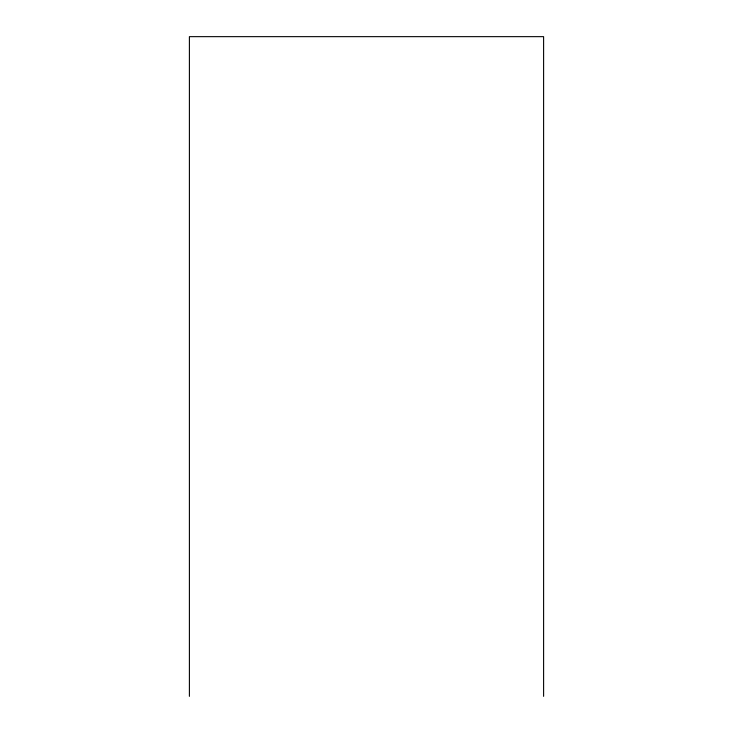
<?xml version="1.0" encoding="UTF-8"?>
<svg xmlns="http://www.w3.org/2000/svg" width="733" height="733" viewBox="0 0 733 733"><rect width="100%" height="100%" fill="white"/><g stroke="black" fill="none" stroke-linecap="round" stroke-linejoin="round"><path stroke-width="1.1" d="M543.602 696.35L543.602 36.65L189.398 36.65L189.398 696.35"/></g></svg>
